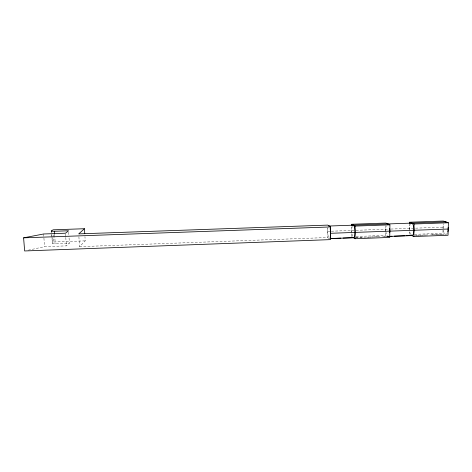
<?xml version="1.0" encoding="UTF-8"?>
<svg xmlns="http://www.w3.org/2000/svg" width="472" height="472" viewBox="0 0 472 472"><rect width="100%" height="100%" fill="white"/><g stroke="black" fill="none" stroke-linecap="round" stroke-linejoin="round"><path stroke-width="0.35" stroke-dasharray="2.36 1.77" d="M351.717 236.649L351.734 233.9M351.734 233.215L351.776 225.64M389.229 237.168L385.742 235.398L385.777 232.661M385.789 231.976L385.878 225.805M409.607 223.592L409.383 234.531L411.572 234.448M443.338 230.365A6.26 2.555 87.8 0 0 445.444 234.271L442.913 233.292L443.19 223.769M78.901 236.726L79.55 246.667L85.225 240.862L84.954 236.578M28.196 250.195L44.563 246.673L66.369 245.871L69.408 243.121L69.012 237.31M51.985 236.655L52.451 243.168L53.938 241.994L85.225 240.862M52.451 243.168A3.611 0.555 -4 0 0 55.248 243.635L69.408 243.121M79.55 246.667L327.727 237.534L329.132 238.566A6.354 1.404 87.9 0 1 327.904 228.348M356.059 236.49L385.742 235.398M414.487 234.342L442.913 233.292M355.552 237.587L365.788 237.209M366.514 237.186L379.677 236.696M382.597 236.59L389.164 236.348M414.534 235.41L427.779 234.92M430.724 234.814L443.969 234.324M355.988 237.646L364.048 237.345M368.449 237.186L380.172 236.749M384.574 236.59L388.238 236.454M416.505 235.41L428.057 234.979M432.393 234.82L443.945 234.395M327.721 231.333L330.63 231.227M331.362 231.203L355.375 230.336M356.1 230.306L390.132 229.085M390.851 229.056L443.09 227.174M43.619 233.988L44.563 246.673M51.826 234.478L51.932 235.929M51.755 234.619L52.38 243.316M54.622 234.908L55.248 243.635M53.424 234.832L53.938 241.994M68.67 232.224L68.965 236.584M65.549 233.923L65.744 236.732M65.791 237.434L66.369 245.871M327.716 227.876L327.727 237.534M352.537 236.325A6.337 1.646 87.9 0 1 351.953 233.693M351.799 232.1A6.337 1.646 87.9 0 1 352.254 226.348M388.727 236.077A6.307 1.988 87.9 0 1 386.049 232.448M385.872 230.867A6.307 1.988 87.9 0 1 386.137 226.271M410.498 234.195A6.289 2.224 87.9 0 1 409.548 230.012M409.519 229.469A6.289 2.224 87.9 0 1 410.239 224.288M443.131 228.79A6.26 2.555 87.8 0 1 443.515 224.23M447.314 233.15A6.26 2.555 87.8 0 1 446.111 234.313"/><path stroke-width="0.71" d="M351.776 225.64L351.782 224.265L385.913 223.061L389.919 224.843L389.73 237.428L355.032 238.714L353.357 237.67L343.079 238.047M355.032 238.714L355.109 226.076L351.782 224.265M409.607 223.592L409.631 222.223L443.267 221.038L448.4 222.766L448.022 235.262L413.838 236.531L411.59 235.522L406.528 235.705M413.838 236.531L414.109 223.988L409.631 222.223M84.771 233.723L84.459 228.731L78.718 233.882L327.716 225.109L330.559 226.949L330.559 239.617L24.644 250.962L23.6 237.841L43.619 233.988L65.502 233.215L68.57 230.773L54.368 231.268A3.623 0.49 -3.7 0 1 51.566 230.861L51.672 232.307M51.566 230.861L53.065 229.817L84.459 228.731M330.559 233.292L448.211 229.026M329.863 238.537L340.878 238.13M389.884 236.319L392.055 236.242M394.226 236.159L405.076 235.758M330.235 238.596L353.788 237.723M389.689 236.401L412.168 235.569M329.126 226.023L445.81 221.893M23.6 237.841L330.559 226.949M355.109 226.076L389.919 224.843M414.109 223.988L448.4 222.766M54.368 231.268L54.575 234.177M328.754 225.999A6.354 1.404 87.9 0 1 329.491 226.471M330.134 228.531A6.354 1.404 87.9 0 1 330.14 237.463M352.596 225.545A6.337 1.646 87.9 0 1 355.027 230.743A6.337 1.646 87.9 0 1 353.357 237.67M387.376 223.923A6.307 1.988 87.9 0 1 388.415 224.389M389.677 228.395A6.307 1.988 87.9 0 1 389.73 232.737M410.717 223.486A6.289 2.224 87.9 0 1 413.932 228.619A6.289 2.224 87.9 0 1 411.59 235.522M445.143 221.881A6.26 2.555 87.8 0 1 446.471 222.33M448.17 227.374A6.26 2.555 87.8 0 1 447.769 232.017"/></g></svg>
